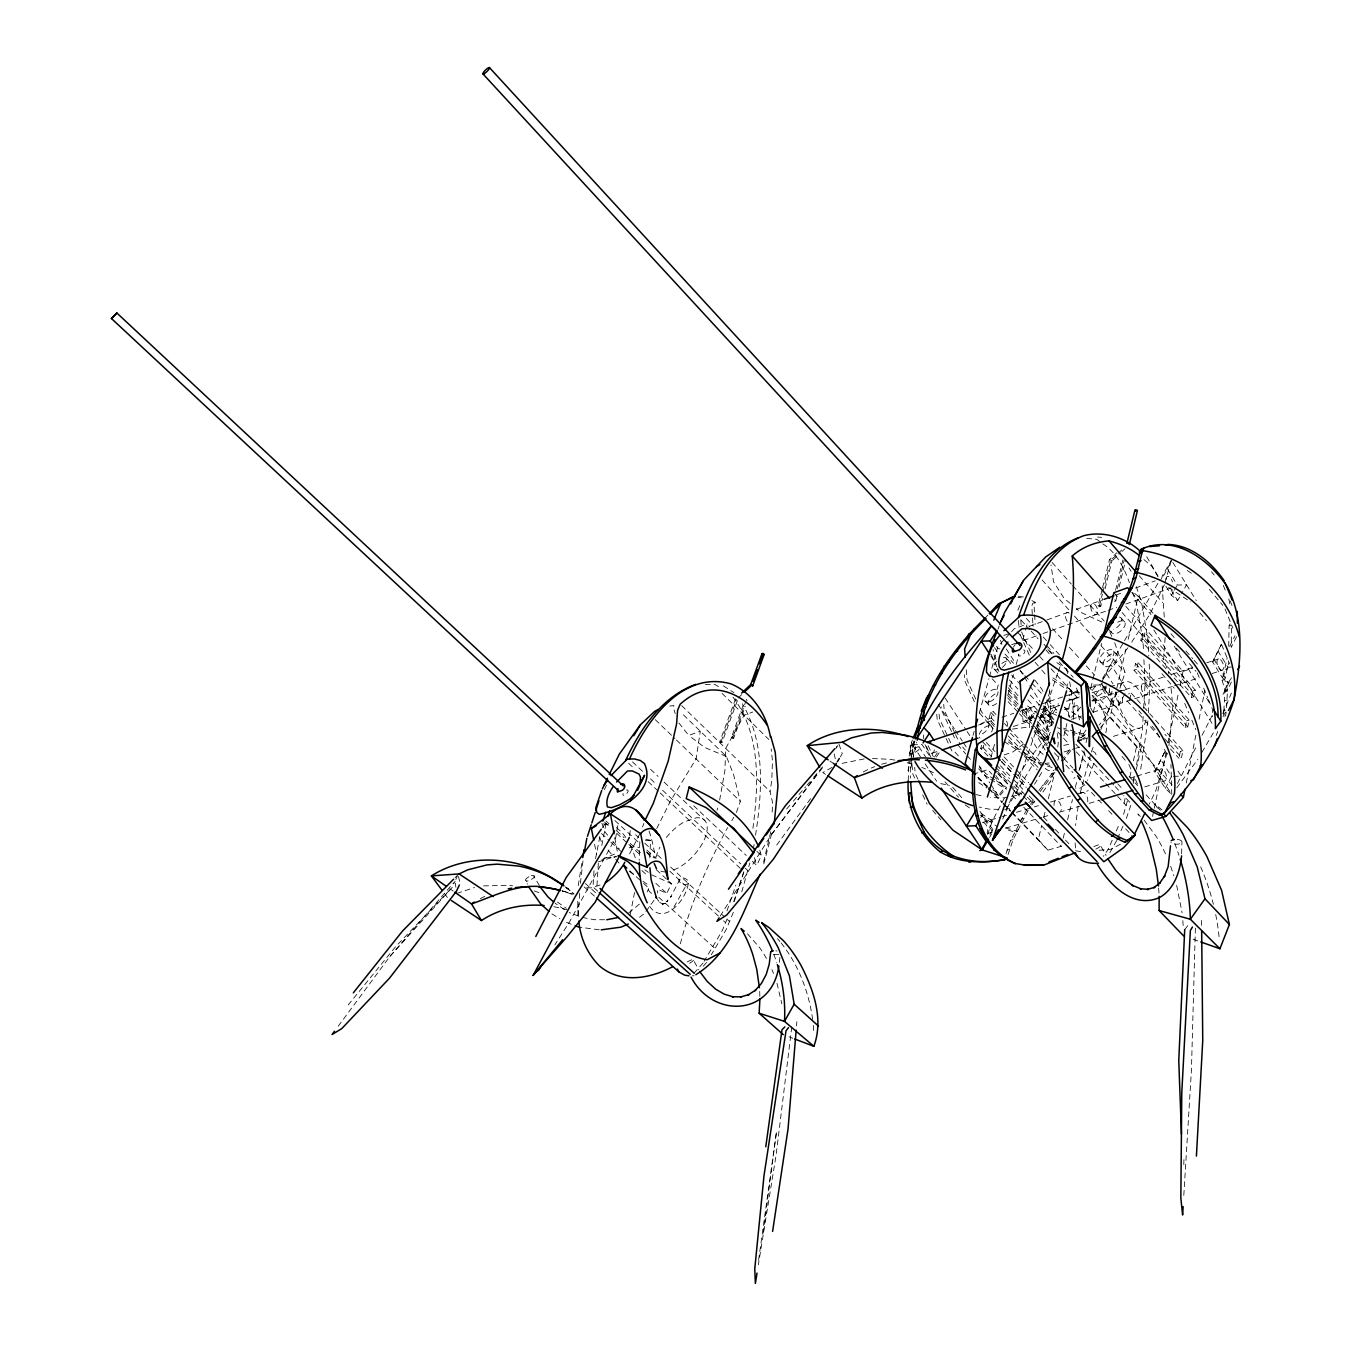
<?xml version="1.0" encoding="UTF-8"?>
<svg xmlns="http://www.w3.org/2000/svg" width="1351" height="1351" viewBox="0 0 1351 1351"><rect width="100%" height="100%" fill="white"/><g stroke="black" fill="none" stroke-linecap="round" stroke-linejoin="round"><path stroke-width="0.75" stroke-dasharray="5 3.75" d="M1165.119 637.503L1163.633 659.676L1168.26 671.278M1105.135 588.58L1111.924 560.901L1109.576 559.534L1111.839 561.037L1120.553 552.863M1228.735 646.217L1229.106 625.766L1230.541 622.895M1183.814 1164.596L1183.966 1158.297M1181.635 853.832L1181.956 841.707M1195.382 928.171L1191.43 1070.093L1183.763 1196.108M1226.134 712.028L1225.644 715.861L1223.077 716.655L1223.82 710.896L1226.387 710.102L1227.535 689.989L1224.665 679.469L1228.751 662.784M1223.82 710.896L1225.019 690.783L1222.165 680.279L1227.181 657.853M639.8 841.673L639.226 860.317M645.694 839.258L650.473 840.288L649.78 860.536M772.164 812.103L772.637 802.967L770.053 791.45L771.759 780.743L772.468 760.985L771.185 748.961M1143.182 716.418L1142.473 728.628L1136.495 765.223M1143.655 708.296L1145.074 683.876L1143.909 659.66M1147.894 720.91L1140.362 771.522M1148.35 712.771L1150.089 682.221L1149.194 664.05M596.956 885.682L598.324 863.34M979.965 811.309L992.917 829.598L992.765 832.013L981.637 815.16M594.001 870.72L593.005 886.948L597.716 891.187M1073.37 716.469L1074.433 699.734L1067.78 698.923M579.68 893.298L578.025 917.278L577.704 897.588M580.373 883.301L583.075 860.215M1102.078 589.712L1098.127 605.738L1098.87 606.835L1100.761 606.379L1102.703 598.476M1100.761 606.379L1099.68 605.164L1098.127 605.738M1114.558 601.617L1115.791 600.756L1114.71 599.776M796.516 1025.916L796.87 1021.694M770.779 831.743L762.707 865.738M913.732 741.024L910.321 769.867L910.523 778.125M909.071 758.131L908.21 780.962M909.24 756.053L912.009 739.892M1066.834 688.858L1067.695 680.769M779.324 962.334L780.202 955.005M791.77 1026.98L776.099 1155.105L758.367 1264.823M1078.149 806.26L1075.548 825.495M763.214 1233.075L776.521 1131.446L758.249 1262.628M629.583 835.712L630.275 830.46M630.275 914.526L634.801 891.103M1168.936 745.6L1172.82 706.691L1170.81 685.92M753.334 849.407L754.28 843.328M755.53 835.205C762.302 791.872 765.477 742.763 742.341 703.77M752.912 828.349C758.722 784.644 761.035 733.796 732.833 696.981M578.228 885.682L582.112 861.617M617.779 825.613L615.701 837.671L569.193 922.497L554.873 944.822M595.538 858.696L599.793 836.911M601.786 845.49L606.396 821.695M1186.279 782.955L1196.192 733.559M1199.097 719.154L1204.889 690.344M1143.773 707.097L1182.919 750.649L1181.517 757.539L1178.933 758.316L1180.335 751.443L1164.967 734.353M1185.232 727.598L1186.617 720.86L1135.549 663.51L1138.099 662.649L1189.184 720.049L1187.799 726.787L1185.232 727.598L1134.013 670.214L1135.549 663.51M1191.396 697.521L1192.764 690.935L1142.338 633.72L1144.871 632.842L1195.297 690.108L1193.946 696.711L1191.396 697.521L1140.835 640.273L1142.338 633.72M1152.555 816.409L1153.838 810.279M1154.278 808.236L1165.862 753.098M1168.007 742.881L1178.308 693.874M1180.031 685.7L1183.037 671.396L1124.927 605.299M1133.219 783.529L1134.553 777.467M1136.309 769.394L1141.629 745.178M1124.049 803.22L1125.383 797.174M1129.841 777.011L1131.631 768.939M1133.405 760.866L1136.529 746.748M680.397 943.825C690.614 903.076 707.62 864.488 727.581 827.606M759.769 850.218L761.373 855.622L756.763 865.417L752.254 861.144M1080.141 793.257L1090.73 753.959M1129.622 699.97L1131.192 693.114L1128.609 693.958M1187.799 726.787L1136.579 669.353L1138.099 662.649M1193.946 696.711L1143.385 639.411L1144.871 632.842M914.847 740.956L907.956 770.644L910.321 769.867L912.161 761.947M912.617 759.971L916.755 742.138M1008.032 854.558L1013.098 839.596L1028.601 809.536M1006.039 853.545L1010.734 840.288L1027.334 808.438M1100.508 727.429L1110.117 716.959L1126.312 647.416M1128.203 639.226L1138.201 596.264L1133.641 592.633M1011.831 812.762L1047.92 850.134L1061.278 846.317L1062.73 840.221M1063.22 838.194L1065.162 830.054M1067.594 819.888L1072.458 799.572M1075.362 787.363L1077.321 779.24M1079.736 769.074L1084.11 750.784M1086.069 742.645L1087.031 738.575M1093.347 712.163L1096.269 699.953L1092.03 695.309M1115.774 600.992L1117.226 594.98M1119.168 586.942L1125.552 560.412M1079.449 734.86L1080.935 728.763M1090.764 688.149L1101.572 643.481M1115.554 590.303L1122.934 559.77M1117.361 588.614L1124.235 560.091M1047.92 850.134L1038.26 839.444L1041.773 825.225M1043.783 817.085L1045.302 810.988M1048.308 798.796L1054.844 772.384M1057.867 760.191L1058.88 756.121M1063.896 735.805L1066.918 723.612M1102.568 587.702L1109.492 559.669L1116.838 552.728M1099.444 606.059L1102.382 594.119M1102.872 592.126L1110.708 560.293L1116.517 554.839M719.627 800.13L724.913 770.526L725.69 748.37L744.165 715.186L752.777 712.028M668.492 880.92L671.531 883.723L666.719 893.315L657.363 889.11M1029.141 795.874L1034.9 801.886L1032.536 802.612L1034.224 795.925M1048.241 740.416L1049.052 737.224L1037.551 724.896M763.822 863.914L772.603 830.038M1093.905 763.416L1087.521 780.388M990.942 757.539L994.775 743.371M1007.947 694.836L1013.436 674.622M1016.172 664.506L1018.907 654.391M1022.758 640.239L1024.953 632.15M1025.493 630.123L1027.132 624.061L1029.969 627.151M987.936 755.969L980.742 748.454L981.653 745.127M994.606 724.761L988.915 718.766L990.722 712.247L993.053 711.47L995.89 714.476M996.937 689.685L998.254 684.906M980.742 748.454L983.089 747.694L984.457 742.695M988.915 718.766L991.262 717.972L993.053 711.47M741.783 891.896L749.839 862.867M743.81 871.699L734.015 902.316M973.041 735.383L974.172 731.347M979.272 713.142L988.881 678.776M989.439 676.75L997.933 646.42L1004.756 639.04M1123.593 814.332L1127.815 799.353M1132.949 781.148L1134.08 777.112M1170.473 793.324L1165.305 788.427L1154.852 771.928L1165.271 750.835L1167.382 754.196M1167.061 753.115L1155.662 791.044L1149.329 804.031M1164.967 582.805L1171.418 560.141L1196.294 600.604M717.026 810.178L717.651 808.101M1213.637 658.933L1228.65 683.251L1222.402 677.78L1212.674 662.007L1221.22 644.511M1114.71 642.772L1125.062 672.578L1119.928 688.233M735.603 698.822L719.931 741.361L720.64 742.459L722.076 742.307L737.562 700.139M722.076 742.307L719.931 741.361M743.134 705.357L731.516 737.19L732.225 738.305L733.677 738.153L745.262 706.303M733.677 738.153L731.516 737.19M1100.812 729.675L1110.353 705.627L1116.703 693.789M733.644 901.809L743.861 872.104M726.973 910.895L735.856 885.175M1053.797 772.603L1050.571 781.402L1042.415 792.581M987.615 834.479L992.377 821.003L1005.076 796.752M1050.065 691.357L1017.523 783.377L1001.581 821.932M1041.689 772.569L1034.427 784.424M736.413 812.458L740.348 801.396L733.525 774.427L726.382 756.459L681.225 712.703M732.597 737.68L745.583 702.03M1079.01 770.762L1084.448 752.76A5.674 3.884 14.8 0 0 1085.343 755.901L1087.606 757.573A6.046 4.121 14.8 0 0 1090.561 758.367M1057.63 673.271L1049.896 696.289L1035.575 728.206L1046.214 745.718M1058.272 671.481L1060.231 666.127M720.995 741.834L736.582 699.48M997.984 629.178L999.216 625.885M1216.255 735.366L1217.724 731.482M642.536 826.88L643.887 823.435M1091.304 752.017L1094.226 744.485M911.553 759.971L910.169 745.634L912.432 740.01M656.046 897.25L659.795 902.688L658.933 901.793L663.155 904.478L660.825 903.515L665.317 903.447L662.868 903.836L667.546 901.049L666.567 901.708L671.244 896.27L670.569 897.098L680.583 878.082A5.184 3.209 22.4 0 1 685.362 878.606L687.423 880.025A4.88 3.023 22.4 0 1 688.301 883.402C686.528 899.648 663.324 927.158 649.324 905.829M910.169 745.634L912.516 744.857L914.036 741.091L912.516 744.857L913.681 757.151M733.357 912.246L726.163 929.606L711.301 954.735M727.108 918.95L722.211 930.755L704.124 961.237M1222.824 713.497L1231.386 693.131M1017.86 610.247L1020.056 605.045M1031.894 600.621L1035.221 602.31L1034.039 605.096L1034.494 612.814M995.873 775.491L1004.249 788.359L998.186 795.671L988.442 789.119M1116.652 840.592L1108.631 854.879M1117.463 838.751L1123.12 825.782M1126.362 818.368L1131.294 803.913L1123.61 795.638M1112.228 840.221L1108.158 849.475L1103.362 856.348M1116.281 830.983L1119.523 823.57M1101.791 681.934L1110.742 664.371L1127.038 690.209L1117.159 690.53M1167.45 569.024L1171.418 560.141L1162.333 575.762L1161.539 579.191L1167.45 569.024L1177.329 585.051L1186.583 584.814L1181.618 593.579M1154.852 771.928L1165.271 750.835M1212.674 662.007L1221.388 644.461M338.206 1026.22L389.915 956.424L452.146 887.489L455.067 881.122M455.811 879.518L457.28 876.309M654.036 900.306L644.359 913.563L637.993 918.444M647.129 891.93L648.733 888.586M604.319 789.626L606.785 784.492M656.755 828.518L670.738 800.569L696.103 758.907L700.308 731.195L688.723 735.434L677.729 721.468M639.85 833.77L628.012 856.821M1164.258 617.052L1161.995 583.345M1164.444 584.696L1149.735 614.536L1130.263 644.275M1229.596 646.487L1234.983 635.831M1236.587 636.777L1231.183 647.433L1231.588 624.922L1229.106 625.766M1177.43 783.479L1197.341 744.536M1202.069 735.248L1212.523 714.831M1222.959 694.397L1231.437 677.797M1230.643 679.283C1221.338 691.628 1226.252 694.549 1231.352 682.019M1165.305 788.427L1171.469 776.47L1161.1 760.039M1222.402 677.78L1227.89 667.158L1218.214 651.452M1223.077 716.655L1225.881 711.268M685.025 887.337L672.443 909.73M1086.069 730.013L1080.631 737.916L1085.427 734.606L1063.541 728.172M1125.011 693.772L1116.956 708.025L1110.573 702.081L1099.883 685.21M1165.964 586.351L1171.486 595.284L1177.65 600.604L1180.639 595.335M1110.573 702.081L1116.23 692.168M1171.486 595.284L1173.428 591.873M1174.407 590.167L1177.329 585.051M1102.517 678.472L1160.222 579.376M1201.934 752.321L1214.11 731.533M989.962 834.563L992.917 829.598M989.591 837.384L991.702 833.803M1006.664 808.557L1048.342 738.237M980.758 817.507L982.751 814.197M1043.867 705.779L1046.586 708.397L1040.354 718.715L1049.913 733.525L1046.231 741.8L1037.18 727.767M731.752 820.732L733.829 817.287M1031.522 719.002L1033.667 715.49M840.305 756.881L842.264 753.655L838.887 743.928L836.151 747.086M1013.47 647.146L1014.263 645.829A6.164 2.584 -55.9 0 1 1015.209 644.596M720.218 916.062L771.404 834.648L818.74 771.809M1038.902 790.571L1055.958 768.668M1040.152 791.568L1057.006 769.293M934.554 757.1L937.678 752.271M936.446 756.999L939.806 751.815M835.762 748.741L837.856 745.532M920.571 756.999L912.516 744.857L914.796 741.429M1018.08 775.66L1030.593 756.915L1050.419 732.36M602.445 827.606L604.86 824.279M776.707 845.118L812.745 795.722M1176.738 787.836L1197.881 759.262M1031.759 804.976L1034.9 800.822L1032.569 801.531L1030.475 804.301M771.404 834.648L823.451 766.541M1061.362 760.562L1069.806 749.653L1072.103 748.927M1062.46 761.39L1070.904 750.481M1184.709 929.572L1189.589 923.392M1103.091 678.742L1127.967 647.771M348.153 1005.026L395.623 946.663L452.146 887.489M639.344 904.157L628.603 913.006M786.62 809.046L792.041 802.714M793.392 801.126L805.551 786.856M806.902 785.269L812.306 778.936M813.657 777.349L823.131 766.253M389.915 956.424L453.716 882.693M703.297 966.168L707.046 961.912M703.06 963.043L691.813 975.794L694.11 975.777M1074.433 699.734L1067.054 699.666M1071.427 717.229L1082.1 705.627M1006.123 637.554L1010.21 633.129M1011.578 631.643L1014.314 628.688L1027.132 624.061M688.301 883.402L686.882 884.449A5.184 3.209 22.4 0 1 682.12 883.926L680.06 882.507A4.88 3.023 22.4 0 1 679.165 879.129M985.132 617.998L987.919 615.06M455.084 877.677L458.006 874.705M738.102 698.045L742.645 693.739M1117.969 553.471L1122.326 549.384M1122.022 551.495L1124.927 548.759M1023.534 743.962L1013.199 751.815L1002.628 755.445L1028.668 782.786M1083.772 785.471L1080.276 788.19L1075.751 788.359M1022.183 709.579L1023.112 721.721L1032.89 716.317M1073.758 778.345L1075.041 777.534M528.933 876.731L526.873 878.15A5.218 1.858 -27.6 0 0 525.623 880.649L527.397 884.111M687.186 961.946L689.534 960.696A4.982 1.115 -27.8 0 1 693.147 959.666L698.839 969.9M689.517 963.263L690.682 962.587A5.303 1.182 -27.8 0 0 693.451 960.173L693.451 959.835M832.013 767.402L822.793 772.569L826.187 774.782M747.019 700.865L746.36 699.396M1120.418 844.223L1111.214 849.188L1098.059 850.421M650.473 840.288L644.68 840.609M1093.871 846.722L1095.239 846.047A5.759 1.469 -25.3 0 1 1100.018 844.696L1106.114 855.419M1095.813 849.137L1098.447 847.702A6.13 1.571 -25.3 0 0 1100.879 845.135M1028.685 802.477L1032.265 800.856M601.921 859.54L616.546 853.241M1022.741 792.547L1015.496 795.773L1016.34 795.519L1003.776 797.884L990.165 797.58M673.71 869.926L678.219 867.95A33.724 16.229 -47.3 0 0 705.408 836.945A33.724 16.229 -47.3 0 0 696.643 817.727L684.298 821.847A33.724 16.229 -47.3 0 0 665.519 838.515M1042.55 712.264L1058.019 705.779M456.807 893.45L474.488 887.506M1035.221 602.31L1032.975 603.137L1031.792 605.907L1032.975 625.192M1003.877 635.443L1009.754 633.332M1029.293 626.29L1044.948 620.649M1046.907 619.94L1068.405 612.189M1076.223 609.369L1102.061 600.064M1115.842 595.099L1121.752 592.971M1135.532 588.006L1155.223 580.896M1011.679 644.714L1015.597 643.312M1023.433 640.526L1041.064 634.244M1043.023 633.551L1106.841 610.787M1108.073 610.365L1116.703 607.274M1125.822 604.032L1171.165 587.871M1140.835 640.273L1143.385 639.411M1134.013 670.214L1136.579 669.353M978.58 725.031L994.471 719.728M1002.037 717.212L1013.858 713.26M1021.728 710.626L1039.459 704.715M1041.418 704.057L1063.085 696.829M1065.061 696.17L1078.841 691.577M1090.662 687.625L1102.467 683.69M1041.334 709.596L1058.66 703.854M1066.378 701.287L1079.854 696.812M1092.115 692.742L1107.921 687.49M1109.897 686.848L1125.704 681.596M932.139 753.233L938.118 751.257M1013.301 726.5L1031.657 720.455A6.265 3.411 70.9 0 1 1026.54 714.983A6.265 3.411 70.9 0 1 1028.229 708.464A6.265 3.411 70.9 0 1 1033.346 713.953M1038.953 718.056L1056.702 712.197M1064.385 709.68L1078.402 705.053M1091.929 700.612L1163.194 677.138M1171.114 674.537L1192.882 667.36M1206.73 662.801L1218.602 658.883M1092.604 701.169L1096.269 699.953M1183.037 671.396L1192.798 668.188M1071.461 719.306L1081.324 716.114M1093.145 712.264L1172.448 686.443M1174.424 685.801L1198.219 678.05M1212.1 673.524L1222.013 670.299A5.978 2.888 70.7 0 0 1221.963 661.399A5.978 2.888 70.7 0 0 1216.93 662.091A5.978 2.888 70.7 0 0 1222.013 670.299M1225.357 669.353L1227.839 668.542M1222.165 680.279L1224.665 679.469M1192.764 690.935L1195.297 690.108M1023.112 721.721L1031.033 719.188M1040.912 716.013L1050.808 712.838A137.684 26.412 -85 0 1 1060.282 705.391M598.155 861.921L616.056 856.213M1085.427 734.606L1082.759 735.383L1057.343 727.733M1082.404 736.278L1084.718 735.535M1225.019 690.783L1227.535 689.989M1225.053 691.898L1227.569 691.104M1083.333 739.25L1090.477 736.987M1028.314 757.641L1030.593 756.915M1224.732 700.696L1227.282 699.902M1064.031 751.967L1073.724 748.91M1075.666 748.285L1079.55 747.069M1113.427 736.363L1139.298 728.189M1186.617 720.86L1189.184 720.049M1050.926 774.055L1053.24 773.346M1042.128 785.421L1044.441 784.711M1180.335 751.443L1182.919 750.649M982.38 822.539L1000.382 817.119M1002.391 816.511L1006.394 815.312M1016.391 812.306L1032.4 807.493M1034.393 806.885L1038.395 805.686M1050.402 802.072L1070.397 796.043M1078.25 793.696L1088.349 790.656M1130.77 777.889L1134.806 776.673M1136.833 776.065L1161.066 768.77M990.063 821.695L992.377 821.003M1020.9 819.246L1023.247 818.554M987.632 833.499L993.644 831.726M1005.668 828.146L1041.739 817.439M1043.749 816.848L1047.751 815.666M1059.404 812.204L1079.821 806.142M1089.193 803.355L1099.106 800.417M1144.787 786.856L1164.646 780.962A6.367 3.242 71.9 0 0 1164.714 771.252A6.367 3.242 71.9 0 0 1159.192 772.384A6.367 3.242 71.9 0 0 1164.646 780.962M1015.834 830.595L1018.181 829.902M1010.734 840.288L1013.098 839.596M1006.85 850.117L1009.214 849.441M605.721 857.834L617.052 856.72M842.146 763.349L864.522 758.84M1029.023 717.938L1031.978 717.212M600.013 885.057L591.113 887.911L585.051 887.539M1063.777 745.364L1069.215 744.266L1063.507 738.136M1004.62 809.469L1010.734 808.303M483.557 885.884L508.939 885.378A101.241 89.335 17.8 0 1 512.603 885.817M1012.49 729.067L1029.04 727.024M669.708 706.049L673.879 705.577L673.338 707.62L675.213 713.564M1173.428 776.386L1181.196 776.099L1176.957 769.361M912.516 744.857L922.024 744.519L930.163 756.796M872.459 758.553L888.637 759.228A117.571 95.094 30.2 0 1 894.784 760.089M603.221 823.958L609.909 824.65M1227.89 667.158L1231.538 667.039M599.219 929.826L578.684 927.056M604.623 919.744L594.17 919.71L581.47 917.261L569.21 912.533M705.306 684.433L714.949 684.501L719.61 687.321M998.828 809.35L989.152 809.148L979.154 807.037M1049.288 763.011L1046.603 763.18A5.944 3.8 19.5 0 0 1045.522 763.653M1086.66 538.374L1096.725 539.269L1101.335 542.747M1097.62 537.023L1101.639 537.394M1017.81 597.362L1021.255 597.851M1018.35 596.264L1023.518 597.024M526.755 881.055L525.623 880.649M726.382 756.459L704.648 747.475L688.723 735.434M1075.649 850.725L1081.915 851.924M976.097 794.591L984.136 796.296M565.985 891.998L562.252 890.985A104.618 86.126 38.8 0 1 573.246 894.818M1079.652 692.776L1071.816 690.462L1052.936 677.915M1069.553 691.222L1079.331 694.11M1043.242 763.332L1037.619 761.609L1022.065 751.207M1045.117 763.906L1050.757 765.645M1052.209 767.52L1035.322 762.319L1021.525 753.081M1005.634 827.791L1017.658 831.608L1015.293 832.3L1005.296 829.126M919.001 746.9L925.655 757.033M1193.136 939.232L1198.877 941.275M789.035 1036.842L792.851 1038.294M566.491 922.345L571.709 924.371M1056.6 715.287L1050.808 712.838L1049.389 689.685M651.672 874.823L671.531 883.723M1101.774 622.017L1080.969 612.425L1076.359 608.575M933.457 772.654L925.182 768.787A117.571 95.094 30.2 0 0 921.787 767.436M557.406 902.08L566.305 908.294M723.41 685.886L733.914 692.607M564.38 909.595L555.126 903.245M551.917 913.918L559.939 918.764M1064.2 707.097L1081.611 718.192M1187.208 570.494L1194.216 575.087M1168.666 587.465L1190.67 601.938M1056.837 662.649L1067.256 669.572M1052.395 679.823L1066.125 688.942M1038.497 714.324L1025.426 704.276M1040.202 715.473L1053.983 724.66M1025.916 708.177L1034.511 713.919M1036.234 715.067L1051.72 725.403M1008.251 741.952L1020.343 750.041M1004.266 741.53L1019.785 751.933M994.64 779.595L985.892 773.718L979.036 765.848M996.379 780.76L1006.563 787.599L1000.483 794.962L989.067 787.295M988.78 777.906L983.612 774.444L978.141 768.162M990.503 779.071L1004.266 788.308M987.463 786.198L978.259 778.733M978.715 782.584L986.821 788.038M981.046 813.37L994.556 822.455M965.222 804.976L971.977 809.519M980.421 815.21L997.291 826.576M829.936 761.052L833.415 763.416M565.242 886.83L574.057 893.923M449.782 888.738L453.142 891.069M539.404 885.462L533.273 875.347A5.218 1.858 -27.6 0 0 528.629 876.816M566.018 887.337L568.501 889.093L565.478 886.932M629.33 871.395L636.135 876.309M642.924 881.24L648.007 884.922M644.849 869.858L648.26 872.341M1102.872 543.913C1116.5 552.542 1124.201 568.011 1129.402 582.669M646.217 851.856L654.34 858.088M1070.212 603.441L1064.048 598.307L1053.51 581.673L1051.01 564.971M616.326 827.572L620.852 831.389A106.678 45.866 -84.5 0 1 627.979 840.913M1143.909 559.567L1151.744 566.255L1157.891 576.522M1040.54 719.678L1045.809 725.031A124.089 38.233 -85.9 0 1 1050.588 733.12M585.355 883.52L596.298 893.366M584.139 886.881L595.031 896.642M629.819 870.838L641.995 881.95M643.532 883.351L649.611 888.907M658.748 897.233L716.841 950.243M601.431 833.533L609.2 840.643M610.753 842.061L623.199 853.46M641.843 870.534L648.075 876.225M655.843 883.351L666.719 893.315M605.94 821.02L608.98 823.806M616.58 830.797L624.179 837.789M630.241 843.379L642.4 854.558M604.505 822.1L609.065 826.305M616.681 833.314L627.354 843.108M628.874 844.51L641.066 855.723M656.299 869.723L666.955 879.518M614.925 820.581L639.31 843.075M646.926 850.1L656.062 858.527M669.792 871.175L718.952 916.535M723.562 920.791L725.588 922.649M635.612 834.732L638.651 837.552M644.748 843.176L663.054 860.08M670.67 867.122L724.44 916.789M727.514 919.626L729.54 921.483M628.637 763.281L634.649 768.939M648.176 781.672L658.68 791.568M660.183 792.986L741.327 869.352M632.504 761.88L644.528 773.211M650.54 778.885L656.552 784.543M662.564 790.217L740.72 863.88M745.228 868.136L747.728 870.483M693.705 805.736L746.242 855.47M650.523 769.276L658.089 776.437M664.135 782.145L705.002 820.766M756.864 851.333L761.373 855.622M655.269 719.695L674.926 738.575M676.446 740.027L740.348 801.396M681.664 705.627L770.053 791.45M722.042 693.384L768.871 739.521M1140.379 816.426L1137.88 813.91A115.257 61.234 80.9 0 1 1139.653 817.423M747.458 933.794L759.33 947.254A98.319 62.771 81.5 0 1 766.574 958.703M978.293 777.332L987.057 786.417M988.527 787.937L1001.699 801.565M1003.151 803.085L1010.464 810.651M1011.933 812.171L1038.26 839.444M987.311 787.363L974.307 773.903L987.649 769.665L991.989 774.174M988.746 788.849L1001.733 802.308M1003.185 803.794L1010.396 811.275M993.424 775.677L1006.411 789.204M1012.186 795.215L1016.526 799.724M1023.737 807.239L1061.278 846.317M995.636 767.165L1021.829 794.506M1023.281 796.026L1027.638 800.586M1043.648 817.304L1048.004 821.864M1055.283 829.446L1059.64 834.006M1065.466 840.086L1069.823 844.645M997.443 771.32L1008.994 783.377M1010.447 784.88L1020.545 795.435M998.372 774.072L1008.471 784.61M1009.906 786.113L1020.005 796.651M997.68 773.447L1007.829 784.053M1013.638 790.099L1019.448 796.161M1001.699 761.694L1026.27 787.447M982.565 741.8L994.049 753.841M1001.226 761.356L1012.693 773.38M1014.128 774.883L1025.612 786.907M983.089 747.694L991.718 756.729M1000.365 765.764L1011.865 777.804M1013.318 779.307L1023.382 789.845M996.565 765.004L1009.518 778.531M1015.277 784.559L1032.536 802.612M986.348 742.543L994.961 751.578M1002.138 759.093L1013.622 771.134M1015.057 772.637L1026.54 784.678M1034.934 680.178L1041.655 688.909A123.228 34.214 -86.9 0 1 1043.935 693.62M991.262 717.972L994.1 720.978M1008.302 736.008L1021.086 749.535M1022.521 751.038L1038.142 767.571M1008.809 739.774L1023.011 754.787M1024.43 756.29L1037.23 769.8M988.121 722.582L991.651 726.298M985.571 701.524L989.067 705.239M1004.384 723.477L1007.221 726.483M1008.64 727.986L1022.808 743.016M1024.21 744.519L1039.797 761.035M990.722 712.247L996.379 718.259M1010.548 733.255L1024.717 748.268M1026.135 749.771L1041.722 766.27M1007.677 697.893L1016.087 706.877M1017.489 708.38L1031.522 723.376M1032.924 724.879L1046.957 739.875M1035.575 728.206L1047.059 740.5M1064.149 758.772L1072.897 768.094M1008.167 701.676L1017.978 712.163M1019.38 713.649L1033.414 728.645M1034.815 730.131L1047.43 743.624M1047.346 745.279L1034.528 731.583L1045.64 750.97M1054.456 752.879L1058.728 757.438M1065.855 765.038L1072.964 772.637M1081.509 781.756L1085.782 786.316M1091.49 792.412L1097.181 798.492M1098.599 800.012L1101.453 803.051M1108.58 810.651L1112.852 815.21M1125.67 828.889L1132.78 836.489M1008.201 690.209L1018.282 701.017M1025.477 708.718L1049.93 734.927M1008.775 694.093L1021.711 707.958M1023.163 709.495L1031.792 718.732M992.107 678.776L997.764 684.839M1007.677 695.444L1020.427 709.072M1021.846 710.592L1031.742 721.181M1037.416 727.243L1048.731 739.369M1009.349 679.908L1017.911 689.094M1027.875 699.835L1039.291 712.095M1040.709 713.615L1052.108 725.875M1057.816 732.006L1062.089 736.599M1076.24 751.832L1104.358 782.06M1105.777 783.563L1126.109 805.432M994.505 669.454L997.95 673.153A8.14 4.205 -42.2 0 1 997.849 668.053M1117.682 783.783L1123.34 789.896M1011.679 675.044L1021.66 685.801M1030.205 695.005L1041.621 707.299M1043.04 708.836L1054.439 721.113M1064.419 731.87L1070.127 738.018M1075.801 744.131L1113.764 785.032M1115.166 786.552L1122.208 794.118M1005.009 654.087L1013.52 663.29M1020.613 670.957L1023.45 674.031M1024.869 675.568L1030.543 681.698M1031.961 683.234L1041.891 693.975M1047.565 700.105L1057.495 710.846M1005.938 657.937L1009.366 661.652M1129.115 776.42L1137.626 785.64M1146.121 794.878L1160.306 810.262M1017.134 631.778L1034.055 650.27M1039.696 656.417L1043.935 661.044M1050.994 668.745L1079.196 699.565M1046.89 645.744L1053.949 653.496M1110.117 716.959L1172.111 784.999M1021.255 620.295L1029.682 629.532M1031.083 631.069L1038.092 638.77M1047.92 649.544L1052.125 654.154M1059.133 661.855L1073.167 677.239M1092.858 698.839L1139.062 749.535M1026.355 618.437L1033.38 626.155M1043.192 636.946L1048.798 643.127M1050.217 644.663L1060.028 655.455M1088.095 686.308L1144.162 747.947M1052.513 628.637L1063.761 641.066M1069.367 647.281L1080.614 659.693M1086.238 665.908L1094.665 675.23M1164.697 738.862L1181.517 757.539M1127.038 700.814L1160.695 738.119M1170.506 748.994L1178.933 758.316M1131.192 693.114L1142.372 705.543M1100.086 661.348L1104.375 666.127M1042.128 579.984L1068.844 609.808M1074.467 616.09L1095.543 639.631M1101.166 645.896L1125.062 672.578M1113.697 651.03A8.579 4.61 -40.7 0 1 1105.456 662.345A8.579 4.61 -40.7 0 1 1101.538 655.218A8.579 4.61 -40.7 0 1 1113.697 651.03L1117.193 654.948A8.579 4.627 -40.7 0 1 1108.951 666.246A8.579 4.627 -40.7 0 1 1105.034 659.102A8.579 4.627 -40.7 0 1 1117.193 654.948M1107.989 628.57L1111.434 632.437M1052.091 562.455L1071.292 584.071M1072.66 585.625L1104.223 621.122M1122.09 612.543L1163.633 659.676M1121.448 618.319L1124.893 622.22M1113.866 592.717L1119.405 599.017M932.629 810.414L936.767 815.126M938.151 816.696L940.904 819.837M952.691 787.295L962.132 798.086M945.008 781.857L958.484 797.259M1138.201 596.264L1153.214 613.455M1170.945 633.754L1176.4 640.002M1185.958 650.946L1192.764 658.748M1194.132 660.318L1198.236 664.996M1131.699 592.515L1151.069 614.671M955.073 752.135L959.159 756.83M962.604 746.985L965.34 750.126M957.606 744.587L965.813 754.01M967.181 755.581L972.652 761.863M1139.231 575.695L1162.569 602.58M994.167 726.551L981.822 712.315L979.222 706.641M979.576 713.075L993.289 728.881M1009.062 685.329L1018.62 696.373M1008.201 687.659L1017.742 698.72M1044.002 644.292L1052.226 653.884M1045.877 649.882L1049.997 654.661M1122.005 756.459L1126.109 761.238M1035.069 662.226L1040.49 668.525M1041.841 670.096L1047.261 676.395M1138.859 710.778L1141.477 713.835M1151.93 726.078L1157.148 732.191L1160.408 739.757M1161.944 673.744L1174.188 688.149M1176.299 648.108L1180.234 652.753M1189.404 663.594L1195.973 671.329M608.068 850.151L614.452 857.699M615.735 859.202L620.852 865.248M1199.84 612.797L1206.375 620.565M607.68 835.188L605.113 832.148L601.87 823.249M612.83 841.285L619.248 848.901M1209.348 589.34L1222.875 605.434M1211.526 571.828L1214.161 574.969M1144.145 820.192L1155.949 836.066A112.505 57.451 79 0 1 1166.251 855.555M444.395 893.45L447.958 898.229M919.001 746.9A5.624 1.841 -31 0 0 914.441 748.353L911.993 750.008A5.978 1.959 -31 0 0 909.831 753.115L910.709 753.723A5.624 1.841 -31 0 0 915.252 752.287L917.701 750.632A5.978 1.959 -31 0 0 919.862 747.525M925.165 763.923L936.631 781.216M938.219 704.31L954.262 728.763M955.41 730.503L962.284 740.99M963.432 742.729L966.877 747.964M979.492 767.182L989.81 782.904M990.942 784.644L998.186 795.671M945.193 698.095L965.914 729.76M967.08 731.516L970.525 736.802M994.556 647.619L997.798 652.651M990.925 656.096L996.278 664.405M1046.586 708.397L1053.966 719.88M1006.275 648.936L1015.277 662.936M1019.785 669.927L1023.163 675.179M1024.278 676.935L1028.787 683.927M1029.901 685.683L1040.034 701.422M1043.394 706.657L1053.476 722.329M1106.553 673.744L1112.92 683.809M1101.572 683.724L1171.773 794.557L1170.979 764.379M1174.255 646.268L1209.314 702.723M1153.822 629.887L1212.624 724.372M1129.064 568.011L1131.057 571.237M1171.081 589.965L1177.65 600.604M909.831 753.115L911.891 756.509M1146.695 556.73L1158.043 576.151M917.92 779.155L915.252 773.566L914.661 767.402M914.695 778.041L912.921 774.309L911.739 762.015M922.682 794.81L927.124 804.132M924.996 744.671L931.008 757.438M928.154 745.735L933.305 756.695M951.931 751.021L937.206 719.492L936.699 713.7M954.65 732.63L944.231 710.221L943.724 704.361M955.512 734.505L959.869 743.844M951.526 731.533L941.968 710.998L941.613 706.894M952.387 733.39L955.866 740.855M950.732 742.847L939.485 718.715L938.945 712.534M974.375 701.743L964.834 680.955L964.327 674.723M975.743 699.075L967.08 680.178L966.252 669.775M657.194 890.697L657.599 891.559A5.117 2.888 25.7 0 1 657.464 893.095M1109.745 631.812L1113.055 639.124M996.008 659.305L993.424 653.597L993.154 649.628M991.195 654.391L998.946 671.515M1021.559 631.947L1031.894 655.134M1020.123 634.531L1029.665 655.927M1128.845 764.43L1131.327 770.087M1135.448 779.544L1137.93 785.201M1076.392 688.047L1078.807 693.637M1164.478 749.231L1166.909 754.922M1184.726 703.381L1188.694 712.737M1191.852 720.235L1195.804 729.591M1197.273 672.882L1200.465 680.499M1203.64 688.115L1207.625 697.64M1208.419 699.548L1212.404 709.072L1212.523 716.722M1221.608 644.545L1229.545 663.831M1225.019 608.963L1232.855 628.147M1230.136 600.84L1232.45 606.548M1223.314 585.422L1225.661 591.198M1228.785 598.881L1230.389 606.751M635.308 857.801L632.336 849.711A106.678 45.866 -84.5 0 0 628.907 842.551M599.557 836.894L601.668 842.602M1170.675 866.329L1173.867 875.718M1136.292 586.672L1141.511 602.107L1147.995 639.8L1148.789 655.961M1132.662 592.312L1136.579 603.863L1143.03 641.489L1143.52 651.587M754.432 857.699L756.763 865.417M1176.653 885.344L1182.108 912.803M776.977 983.241L781.824 1003.793M458.445 876.444L460.151 883.402M834.141 753.858L835.914 761.44M1168.547 672.173L1168.885 673.794M594.558 844.223L596.568 854.052M614.789 837.688L617.694 853.596M1052.361 725.217L1049.761 711.859A123.228 34.214 -86.9 0 0 1047.38 703.044M455.338 883.166L455.878 887.252M1182.834 920.571L1183.324 928.255M923.408 734.927L923.763 738.879M1158.651 888.046L1159.09 894.311M1075.143 843.007L1075.514 848.8M1020.765 619.653L1021.17 625.8M1018.536 620.481L1018.924 626.611M1034.613 614.739L1035.204 624.398M759.718 991.431L759.87 996.97M1201.563 920.403L1201.613 926.735M1023.568 649.949A3.918 2.026 -41.9 0 1 1024.497 652.634A3.918 2.026 -41.9 0 1 1020.512 655.91A3.918 2.026 -41.9 0 1 1018.553 654.07M1043.175 754.314A23.659 12.834 71.2 0 1 1031.691 737.595M1029.631 727.682A23.659 12.834 71.2 0 1 1037.484 710.879M1044.728 712.956A23.659 12.834 71.2 0 1 1053.679 723.9M1057.158 733.441A23.659 12.834 71.2 0 1 1057.529 748.049M1001.834 663.442A8.14 4.205 -42.2 0 1 1010.312 663.679M996.666 703.516A8.224 4.323 -42.6 0 1 988.172 702.402A8.224 4.323 -42.6 0 1 998.119 693.046M979.255 734.353A8.309 4.425 -43 0 1 989.152 725.69A8.309 4.425 -43 0 1 990.655 733.39M979.965 738.068A8.309 4.425 -43 0 1 979.272 737.139M1003.455 657.447A8.14 4.205 -42.2 0 1 1006.833 660.69A8.14 4.205 -42.2 0 1 1002.037 667.664M998.592 669.572A8.14 4.205 -42.2 0 1 993.644 668.036A8.14 4.205 -42.2 0 1 996.818 661.146M980.471 724.237A8.309 4.408 -43 0 1 989.016 725.521A8.309 4.408 -43 0 1 978.918 734.978M1079.55 719.88A24.031 12.649 71.1 0 1 1078.588 702.942M1092.824 697.065A24.031 12.649 71.1 0 1 1105.861 732.698M1146.07 719.914A24.352 12.48 71 0 1 1130.821 725.099A24.352 12.48 71 0 1 1118.206 696.694M1120.334 685.599A24.352 12.48 71 0 1 1134.637 685.295A24.352 12.48 71 0 1 1146.222 709.022M1117.733 622.169A8.478 4.509 -40.4 0 1 1125.248 623.436A8.478 4.509 -40.4 0 1 1118.577 632.521A8.478 4.509 -40.4 0 1 1111.079 631.221M1109.289 688.47A8.663 4.745 -41.1 0 1 1102.838 699.126A8.663 4.745 -41.1 0 1 1095.34 696.018A8.663 4.745 -41.1 0 1 1105.675 686.967M1119.422 617.035A8.494 4.509 -40.4 0 1 1121.06 622.642A8.494 4.509 -40.4 0 1 1113.275 629.465M1106.114 685.835A8.68 4.745 -41.1 0 1 1101.116 694.026A8.68 4.745 -41.1 0 1 1092.79 695.866M1092.435 690.378A8.68 4.745 -41.1 0 1 1098.481 684.281M1068.894 716.874A23.963 12.683 71.1 0 1 1079.821 698.298M1090.527 707.789A23.963 12.683 71.1 0 1 1093.364 713.092M999.926 648.902A5.708 3.124 69.8 0 1 996.396 646.47M1000.348 640.425A5.708 3.124 69.8 0 1 1001.834 644.528M983.308 822.556A6.012 3.411 72.5 0 1 987.108 826.863A6.012 3.411 72.5 0 1 987.074 832.976M934.352 749.839A6.046 3.496 71.1 0 1 930.18 752.727A6.046 3.496 71.1 0 1 926.702 744.992M1081.003 793.561A6.215 3.327 72.2 0 1 1085.664 794.236A6.215 3.327 72.2 0 1 1087.639 802.139M1165.981 579.461A6.029 2.955 69.6 0 1 1168.598 576.522A6.029 2.955 69.6 0 1 1172.482 581.893M1111.974 691.172A6.417 3.327 70.7 0 1 1108.056 694.059A6.417 3.327 70.7 0 1 1104.409 685.852M1122.276 697.234A5.792 2.989 70.9 0 1 1121.398 703.06A5.792 2.989 70.9 0 1 1117.024 699.987A5.792 2.989 70.9 0 1 1116.399 693.097M1067.104 621.19A5.843 3.057 69.7 0 1 1065.652 614.418A5.843 3.057 69.7 0 1 1069.165 613.168M1054.084 805.399A6.164 3.344 72.2 0 1 1058.373 801.194A6.164 3.344 72.2 0 1 1060.822 811.073M1006.596 721.113A6.198 3.428 71 0 1 1007.525 725.673M1162.012 810.026A125.271 65.473 73.7 0 0 1154.987 804.233A128.446 68.141 73.3 0 1 1159.04 810.786M1200.651 866.852A125.271 65.473 73.7 0 1 1213.384 904.326M1215.697 914.509A125.271 65.473 73.7 0 1 1219.261 938.844M1174.762 843.48A128.446 68.141 73.3 0 1 1178.933 855.217M1177.312 839.427A5.708 2.415 1 0 1 1181.973 841.893A5.708 2.415 1 0 1 1177.211 844.206A5.708 2.415 1 0 1 1170.895 842.517M907.078 762.707A117.571 95.094 30.2 0 1 913.175 764.446M863.306 771.945A133.901 103.993 37.9 0 1 874.705 766.642M881.629 764.261A133.901 103.993 37.9 0 1 886.982 762.791M940.735 783.631A120.205 99.349 30.9 0 1 949.483 785.505M1045.184 768.263A5.59 3.58 19.5 0 0 1050.183 770.83L1052.885 770.678A5.944 3.8 19.5 0 0 1053.949 770.205M1064.537 707.519A137.684 26.412 -85 0 1 1069.958 717.634M1066.277 668.745A137.143 26.75 -85.2 0 1 1067.949 674.301M1069.62 681.715A137.143 26.75 -85.2 0 1 1073.606 719.289M1095.965 754.804A5.674 3.884 14.8 0 0 1095.002 752.693L1092.723 751.021A6.046 4.121 14.8 0 0 1091.287 750.497M1093.483 685.109A38.757 21.278 -41.6 0 1 1099.123 725.082M1085.292 737.122A38.757 21.278 -41.6 0 1 1081.898 739.217M1048.123 738.051A38.757 21.278 -41.6 0 1 1058.931 705.239M1069.148 695.782A38.757 21.278 -41.6 0 1 1077.321 690.513M626.526 790.065A3.394 1.537 -47.1 0 1 627.894 791.804A3.394 1.537 -47.1 0 1 624.5 795.215A3.394 1.537 -47.1 0 1 623.149 793.476M777.399 938.607A109.144 71.181 75.9 0 1 779.882 941.495M781.098 942.998A109.144 71.181 75.9 0 1 812.61 1019.448M813.285 1025.46A109.144 71.181 75.9 0 1 813.859 1033.87M771.911 969.596A98.319 62.771 81.5 0 1 773.498 973.412M773.785 954.296A111.778 73.866 75.3 0 1 776.791 962.858M778.835 954.363A4.897 1.891 5.2 0 1 772.941 954.093M775.761 950.817A4.897 1.891 5.2 0 1 777.011 951.003M480.331 898.618A114.767 99.636 29.7 0 1 486.546 895.612M562.404 890.968A114.767 99.636 29.7 0 1 573.077 894.345M534.219 890.934A101.241 89.335 17.8 0 1 541.16 893.568M553.876 906.741A103.183 92.881 17.6 0 1 567.302 909.882M566.272 887.607A112.64 97.644 27 0 1 573.466 893.72M651.655 893.281A4.813 2.702 25.7 0 1 649.679 891.829L648.598 890.106A5.117 2.888 25.7 0 1 650.034 887.675M534.405 875.769A5.218 1.858 -27.6 0 1 533.138 878.268L531.078 879.67A5.218 1.858 -27.6 0 1 526.417 881.19M647.061 852.751A119.445 41.476 -82.9 0 1 651.722 858.898M629.178 847.871A119.445 41.476 -82.9 0 1 639.698 847.752M649.071 831.068A118.635 41.881 -83.2 0 1 655.184 857.108M665.756 871.919A33.724 16.229 -47.3 0 1 658.545 869.588M656.113 857.294A33.724 16.229 -47.3 0 1 659.896 847.212M989.709 701.709A8.224 4.306 -42.6 0 0 997.832 690.766A8.224 4.306 -42.6 0 0 986.534 694.65A8.224 4.306 -42.6 0 0 989.709 701.709M1044.813 718.648A5.657 3.057 71 0 0 1049.795 726.365A5.657 3.057 71 0 0 1050.099 717.82A5.657 3.057 71 0 0 1044.813 718.648M1141.291 686.95A5.843 2.972 70.8 0 0 1146.323 694.938A5.843 2.972 70.8 0 0 1146.442 686.19A5.843 2.972 70.8 0 0 1141.291 686.95M1090.747 606.531A5.894 3.04 69.7 0 0 1095.897 614.705A5.894 3.04 69.7 0 0 1096.117 606.025A5.894 3.04 69.7 0 0 1090.747 606.531"/><path stroke-width="1.5" d="M1090.291 717.077L1089.379 746.647A124.917 8.984 -84.2 0 0 1088.805 728.577L1086.829 721.518L1083.603 726.703L1058.525 716.114M1060.94 716.013L1060.923 747.846L1063.727 771.556M1183.577 935.838L1159.107 910.54L1159.141 896.355M759.921 998.811L759.144 1013.233L783.31 1034.663M1170.49 845.794L1168.142 866.667L1164.275 876.715L1164.815 875.769L1159.445 883.47M1184.709 929.572L1178.764 1060.687L1181.466 1134.114M1196.412 1156.084L1202.745 1040.625L1201.664 930.94M917.211 740.162C924.253 692.742 952.083 651.216 986.044 618.522M915.303 738.98C922.598 691.628 951.205 650.54 985.132 617.998M1183.138 1206.595L1182.615 1215.005L1180.842 1198.219L1181.77 1093.01L1190.366 930.484L1192.443 927.056M997.241 631.137C981.214 668.475 972.382 709.579 977.246 750.227C970.626 790.301 972.467 844.172 1015.445 863.593C970.761 846.283 968.431 790.183 975.27 749.991L978.36 743.607L999.081 730.722L1010.43 729.32M796.178 1030.121L788.038 1128.98L772.603 1231.42M1129.368 544.537L1137.424 510.391L1135.448 509.715L1135.617 511.353M1088.619 715.777L1104.307 746.411L1119.979 772.738L1134.84 794.253L1149.262 810.127L1159.715 815.312L1162.35 814.552L1164.63 812.829L1174.441 793.763C1180.132 735.856 1130.466 683.944 1075.784 673.119C1097.975 647.332 1115.96 618.302 1131.766 588.31C1138.319 575.813 1138.707 560.479 1143.723 548.303L1141.24 549.215C1135.566 565.09 1134.198 584.561 1123.694 599.422C1109.779 625.141 1093.398 649.932 1074.552 672.443M1139.214 555.548C1130.804 548.32 1119.641 543.693 1109.036 540.907C1095.526 541.954 1082.387 546.935 1072.238 556.004C1075.48 591.029 1072.154 626.543 1062.072 660.521M774.157 824.059L777.973 786.079L775.254 752.304L770.745 736.16M1181.585 855.859C1179.963 871.631 1174.374 889.009 1159.766 897.402M770.678 952.235L769.192 964.394L766.22 974.459L761.339 983.562L754.989 990.722L755.648 990.063L748.116 994.961L748.994 994.556L740.584 996.97L741.547 996.886L732.546 996.7L733.441 996.954L724.187 994.133L715.726 989.236L707.215 981.417L699.734 971.589M765.781 1146.746L781.993 1029.766L784.847 1026.878M116.878 313.01L111.441 318.498L116.878 313.01L623.284 785.927M584.274 852.397L586.858 838.194M582.754 857.598L584.054 849.576M757.033 1273.098L755.361 1283.45L754.77 1268.741L763.99 1175.792L786.029 1030.779L788.528 1027.604M1141.24 549.215C1174.644 533.865 1209.145 559.652 1227.232 586.638C1245.132 621.342 1240.91 662.547 1234.054 699.649C1220.831 742.662 1195.534 780.591 1164.63 812.829L1159.715 815.312M640.087 783.884L640.475 777.028L638.972 774.039L632.251 770.914L627.506 770.999L616.58 782.043M1126.177 792.953L1151.694 820.496L1165.981 816.409L1183.375 797.36L1185.03 789.136M1008.825 671.971L1006.765 681.799L1002.155 730.351L1002.56 751.274M1003.658 673.777L1001.581 683.589L996.92 732.073L997.359 757.151L1000.247 760.174M794.76 1039.02L813.859 1046.299C823.806 1019.279 813.707 990.283 801.278 965.914A99.248 65.979 69.8 0 0 783.259 940.532L769.074 927.597L761.609 922.615A101.612 66.79 66.9 0 1 778.193 947.71L789.44 975.895L794.168 1004.232L784.475 1021.356L759.144 1013.233M1116.264 782.246L1077.98 740.956L1078.959 736.886M1104.037 633.332L1113.866 592.717L1127.545 587.769L1130.584 590.201M1126.903 543.322L1134.908 510.256M758.688 846.638C745.803 818.216 717.634 798.475 689.179 786.991L686.207 798.627L705.898 807.51L733.931 828.399L752.693 851.924M972.484 737.41L965.121 763.687L974.307 773.903M975.304 727.294L977.567 719.205M778.885 965.999C771.725 1016.425 713.007 1018.688 691.02 977.077M752.727 685.801L764.142 654.424L763.129 653.394L761.998 653.664L750.751 684.484L752.727 685.801L750.751 684.484L741.665 693.08M987.361 796.989L1007.289 732.732L1033.92 680.077M1066.631 690.868L1044.897 760.664L1023.94 797.445L992.461 840.339L1022.048 754.618L1049.592 683.319M595.774 810.668L598.932 800.738M591.806 823.012L595.217 812.441M587.482 836.269L591.231 824.769M602.867 821.07L605.788 812.154M607.95 816.156L609.689 810.803M761.998 653.664L764.092 654.593M1023.551 615.364C1034.326 583.852 1050.301 548.303 1083.536 535.756C1103.429 530.504 1125.586 537.529 1140.43 551.377M1018.451 617.221C1029.293 585.692 1045.353 550.195 1078.605 537.647M1220.78 721.198L1215.343 728.729C1217.268 685.818 1186.803 646.352 1151.035 625.395L1155.037 615.347C1191.903 636.591 1223.246 677.087 1220.78 721.198L1213.688 709.782M979.813 850.59L982.177 849.897L983.528 846.047M753.149 681.276L757.387 669.64M759.515 663.831L763.045 654.137M624.837 862.293C620.464 870.5 613.168 877.491 605.4 882.76M999.841 624.23L1004.604 612.408L1023.923 579.9L1045.691 556.95L1059.809 547.239M1217.386 738.44L1214.279 746.495M1200.786 941.951L1219.919 948.757L1229.41 924.506L1221.591 890.326L1206.916 856.568A114.311 61.031 68.2 0 0 1187.208 827.302L1172.398 812.103M921.213 711.15L926.685 697.488L929.015 696.677L925.874 704.479M913.192 738.119L917.734 726.855L920.099 726.044L917.819 731.685M967.384 637.419L968.836 633.872L971.116 633.045L964.597 648.987L965.256 657.312M997.038 607.697L998.862 603.711L1015.26 596.365M993.796 620.143L1000.871 603.07L1012.541 597.091M998.389 829.649L992.461 840.339L1021.136 800.147M602.36 788.95L607.41 778.244M760.191 874.249C743.911 909.915 731.077 953.063 695.816 974.696M917.954 732.107C934.588 691.999 962.807 657.988 991.431 625.834L996.802 630.917L990.232 640.898L981.282 641.151L989.861 654.441M908.21 780.962C906.47 808.185 918.849 834.834 940.11 851.772C959.598 863.762 982.211 862.968 1004.08 859.895L1007.238 857.986L982.177 849.897L986.027 841.2L975.794 825.748L966.404 826.12L976.097 810.178M637.638 790.234L639.817 785.421M601.668 790.605L595.909 807.391L596.838 812.626L599.185 814.281C621.173 810.397 656.687 790.183 644.461 763.551L640.239 760.461L634.379 758.941L627.269 759.093L610.922 775.66M640.61 783.732L644.562 775.288L630.63 800.839M459.391 884.989L456.402 891.339L389.443 978.259L341.702 1028.668L332.042 1034.528L334.508 1031.218M629.498 759.042C646.724 720.505 682.407 670.18 730.959 683.876C752.575 692.742 766.608 714.409 770.408 736.954M625.631 760.461C640.306 728.983 661.72 696.761 695.664 684.366M1144.973 812.93L1134.587 834.04L1135.313 834.85L1125.096 842.298C1087.538 826.559 1067.881 785.218 1046.653 752.727M609.233 774.545L619.298 754.162L640.408 724.795L654.728 711.301L658.224 709.478M535.807 936.463L566.255 877.407L601.246 829.261M1237.736 669.589L1239.559 666.043M1228.447 710.457L1234.054 699.649C1241.282 640.644 1193.001 584.578 1136.799 572.554L1134.249 573.483M629.346 837.451L595.065 902.316L566.964 936.851L533.105 975.422L574.8 897.402L614.553 831M1023.197 580.879L1013.385 598.865M1010.616 603.863L1012.456 600.536M1001.074 620.936L1004.08 615.6M645.221 819.989L653.293 803.372L668.221 761.035L676.598 723.916L677.611 710.187L680.195 704.209C711.403 675.5 746.698 694.161 767.081 725.065M640.408 724.795L633.754 735.738M918.798 781.013L929.437 803.406L952.877 830.122L982.177 849.897L988.527 839.174M975.794 825.748L978.783 820.8M837.35 761.728L839.309 758.502M1083.603 726.703L1081.172 685.936L1084.566 681.85L1087.285 684.18L1089.176 692.607A124.022 13.51 -83.5 0 1 1090.173 706.455M1004.08 859.895L1004.84 858.662M719.104 917.836L716.874 921.382L726.821 914.931L773.431 859.118L836.37 763.349M538.34 970.592L541.65 965.441M613.033 786.822C609.149 792.53 605.434 799.944 607.426 806.902L611.395 807.695L619.636 804.824L629.938 799.032L634.261 794.878M603.745 785.657L607.73 779.932M923.071 742.915L929.387 733.34L923.881 727.699M917.059 737.984L991.431 625.834M1085.495 781.587L1135.313 834.85L1123.779 847.584L1103.851 861.752L1030.104 784.306M738.237 873.945L785.556 805.466L834.783 748.674M728.459 889.245L746.09 863.846M748.437 860.469L754.314 851.991M757.843 846.925L763.703 838.447M766.068 835.07L773.11 824.904M1169.78 812.88A117.25 61.335 65.7 0 1 1183.341 834.952L1197.222 866.937L1204.974 898.77L1190.366 919.254L1159.107 910.54M999.858 635.291C990.958 645.254 986.078 658.9 986.551 672.173L989.27 675.753L993.576 677.087C1017.016 671.227 1050.031 659.035 1050.47 630.613L1048.156 623.926C1042.297 614.925 1030.323 614.333 1020.664 615.516L1003.894 630.681M1007.914 642.046C1002.324 648.868 996.937 657.751 999.284 666.904L1001.142 669.269L1004.029 670.147C1020.562 666.735 1045.91 655.556 1040.152 634.582C1036.285 628.536 1028.28 628.08 1021.846 628.874L1012.423 636.912M353.32 992.833L402.429 931.126L453.632 879.163M533.105 975.422L562.675 939.722M618.049 855.571L647.061 867.224C650.067 861.347 659.052 858.121 662.632 865.282A108.35 25.399 -82.5 0 1 667.951 879.366L665.317 853.224A107.32 29.063 -81.7 0 0 659.406 835.391L636.034 810.228L659.406 835.391L640.374 814.569M1168.683 805.669L1171.351 802.511L1173.985 801.734M989.32 613.607L997.967 604.404L1001.142 602.867L990.199 614.232M1097.755 730.435L1092.25 736.413L1110.691 756.408M744.165 692.32L751.747 685.143M647.061 867.224L640.695 833.618C644.495 828.67 652.415 826.17 656.806 831.76M593.764 840.288L591.366 828.484L610.432 813.859A118.635 41.881 -83.2 0 1 644.326 820.445M1160.34 882.676L1153.67 887.759L1154.852 887.252L1147.134 889.515L1148.401 889.38L1139.906 888.688L1141.122 888.924L1132.172 885.243L1133.151 885.8L1124.083 879.18L1115.858 870.534L1107.854 858.831M1125.096 842.298L1132.78 836.489M1022.032 707.552L1020.039 681.242L1023.805 678.574M1020.039 681.242L1047.734 662.311A137.143 26.75 -85.2 0 1 1063.761 662.834M1055.756 768.584L1058.357 766.861L1047.211 747.475M1069.063 788.393L1071.664 786.67C1087.572 806.564 1102.18 832.317 1127.663 840.643M1077.608 800.383L1080.226 798.661M1095.627 821.729L1098.245 820.023M1111.468 836.303L1114.068 834.614M1117.226 839.528L1119.827 837.856M827.893 775.896L861.921 798.069C879.653 785.59 901.826 780.827 923.273 781.689A120.205 99.349 30.9 0 1 931.987 782.347M451.302 900.458L481.463 920.538C498.131 909.443 518.412 904.613 538.306 905.17A103.183 92.881 17.6 0 1 544.149 905.508M1036.487 566.609L1039.898 564.617M591.366 828.484L596.433 825.562M833.415 763.416L854.356 777.636C881.629 768.871 908.902 752.135 938.81 759.954A122.08 87.477 43.7 0 1 971.133 770.408L961.321 762.116L939.823 748.167A119.395 88.963 42.1 0 0 905.136 735.13L882.203 732.445L871.277 733.002L851.282 737.916L842.517 742.223L807.256 745.651L819.685 767.182M719.897 953.029L707.13 959.784C662.412 952.083 641.404 901.522 623.74 865.282L626.78 868.068M454.814 892.234L471.533 903.903C495.918 895.426 520.557 881.933 547.375 887.725A104.618 86.126 38.8 0 1 560.395 890.461M442.03 890.258L431.374 875.904L459.104 873.911L467.75 869.824L486.968 864.91L497.269 864.15L518.514 866.042A102.524 86.616 35.9 0 1 549.756 876.985L563.958 885.851M999.537 756.121C992.31 761.559 979.813 759.634 977.246 750.227L975.27 749.991M1026.895 803.288L1014.821 807.526M628.35 923.983L620.852 927.174L601.263 929.843M1013.47 863.238L1026.084 865.299L1043.462 865.248L1075.413 852.684C1078.537 862.174 1089.885 863.914 1098.566 863.205M1048.984 861.938L1058.373 858.257M1062.122 856.77L1067.763 854.558M672.545 966.776C649.882 978.799 620.396 984.035 599.32 965.813C587.229 953.57 580.373 938.151 578.785 921.078M1152.15 545.618L1149.667 546.547L1159.546 545.787M997.967 604.404L1000.247 603.559M1139.214 551.951L1141.696 551.039M996.278 606.278L998.558 605.434M1139.332 553.218L1141.831 552.289M1165.474 545.331L1167.956 544.419C1191.903 545.28 1211.036 562.067 1224.242 580.71M1138.572 561.476L1141.088 560.547M974.172 628.89L976.452 628.063M1136.225 569.565L1138.758 568.636M964.242 640.205L966.522 639.378M1133.101 578.802L1135.651 577.89M955.393 651.925L957.69 651.098M1129.2 589.222L1131.766 588.31M1104.037 599.354L1113.883 595.808M946.831 662.75L949.128 661.939M1123.694 599.422L1126.261 598.493M944.146 665.992L946.443 665.165M1121.364 602.647L1123.948 601.735M939.671 674.318L941.968 673.49M1117.649 611.108L1120.249 610.196M933.389 685.717L935.703 684.906M1110.539 623.351L1113.14 622.439M927.478 696.137L929.809 695.326M1101.808 635.257L1104.426 634.345M1100.322 636.912L1102.923 636C1158.938 650.236 1207.237 706.32 1200.684 765.933L1193.457 779.848L1190.822 780.608M923.459 707.772L925.79 706.961M1092.993 649.155L1095.61 648.244M920.115 718.715L922.48 717.905M1082.86 662.986L1085.478 662.091M921.872 718.344L924.185 717.55M917.599 729.084L919.963 728.273M928.914 741.598L976.587 725.69M942.103 749.957L977.921 738.153M1097.367 733.221L1100.035 732.36C1122.749 747.204 1142.338 772.688 1143.47 800.451L1151.947 809.35L1162.35 814.552M1077.98 740.956L1081.543 739.808M910.321 807.239L912.685 806.496L910.625 782.263M1104.307 746.411L1106.993 745.566L1122.681 771.928L1143.47 800.451L1140.768 801.244M921.77 832.908L924.135 832.199C941.934 859.81 976.368 865.636 1006.478 859.202M1119.979 772.738L1122.681 771.928M1100.474 787.008L1124.707 779.713M1158.601 897.891C1132.864 908.666 1109.272 884.719 1097.384 864.235M1199.941 765.848L1202.559 765.071M1101.099 799.826L1132.864 790.403M940.11 851.772L942.491 851.062M1134.84 794.253L1137.542 793.459M968.954 862.242L971.352 861.55M1149.262 810.127L1151.947 809.35M1010.261 597.936L1014.348 596.855M606.717 919.761L618.572 917.413M1139.67 551.512L1142.152 550.583C1188.103 557.102 1227.215 592.194 1239.34 636.895M1127.393 543.068L1128.912 543.71M972.264 793.679L974.223 793.966M688.976 975.827L684.653 975.169L678.962 971.926L596.585 898.043M976.03 815.734L977.989 816.038M979.678 828.737L981.653 829.058M993.914 850.353L995.89 850.691M1043.462 865.248L1024.109 864.944L1026.084 865.299M575.188 925.705L578.684 927.056M972.99 793.324C954.785 787.177 939.046 775.001 927.36 759.87M972.737 805.652C951.138 798.694 931.97 785.083 918.258 766.996L914.965 761.592M620.7 857.682L627.691 861.516A107.708 48.957 -83.2 0 1 639.732 876.259M842.517 742.223L882.406 768.145M640.695 833.618L610.432 813.859L614.063 833.719M1155.122 618.032C1189.218 638.364 1218.366 675.956 1218.078 716.841M459.104 873.911L493.166 896.557M947.524 854.524L950.901 856.804L953.282 856.112C932.004 841.876 913.58 818.588 910.878 792.598L908.514 793.341L909.476 803.153M828.197 759.87L807.256 745.651A130.979 102.186 36.2 0 1 908.041 736.548M446.438 886.408L431.374 875.904A112.64 97.644 27 0 1 563.266 885.31M1081.172 685.936L1047.734 662.311L1049.136 685.481M744.249 931.177L741.024 928.559A100.683 66.115 83.7 0 1 752.845 954.752L756.729 969.191L759.414 987.716M813.859 1046.299L784.475 1021.356A111.778 73.866 75.3 0 0 777.332 964.597M553.741 902.012L548.134 897.098L540.231 887.083M549.131 911.469L540.788 904.123L529.17 887.556M794.168 1004.232L818.402 1026M600.047 888.468L694.279 973.294M599.27 892.589L690.26 974.392M1089.092 732.141L1086.018 682.221L1057.917 656.62L1087.285 684.18L1060.974 658.764M111.441 318.498L618.505 790.74M689.179 786.991L755.361 849.897M1219.919 948.757L1190.366 919.254A128.446 68.141 73.3 0 0 1180.2 859.185M970.981 769.749L975.371 774.292M985.909 759.279L991.685 765.308M1047.988 824.059L1053.763 830.088M1027.233 804.183L1030.104 807.189M1058.964 837.299L1061.852 840.305M978.799 753.774L996.227 771.945M1025.257 802.224L1077.507 856.72M1027.723 788.967L1097.13 861.702M1204.974 898.77L1229.41 924.506M1048.494 742.02L1062.713 757.252M1074.113 769.428L1081.222 777.028M483.033 73.984L1014.635 651.081M1163.143 813.336L1165.981 816.409M489.417 67.55L1020.14 645.542M1180.571 794.27L1183.375 797.36M1072.238 556.004L1109.627 598.409M1109.036 540.907L1136.478 572.537M677.358 969.072L678.962 971.926M1058.357 766.861L1071.664 786.67M941.208 788.123L982.177 849.897M929.387 733.34L933.997 740.331M990.232 640.898L993.475 645.947M1077.625 775.795L1080.158 779.73L1079.331 778.446M1155.037 615.347L1169.865 639.209M481.463 920.538L471.533 903.903A114.767 99.636 29.7 0 1 474.404 902.046M1106.993 745.566L1087.91 707.688M656.046 897.25L656.552 898.263L651.182 879.856L649.899 867.747M647.23 902.823C641.269 890.258 639.445 876.14 639.276 862.343M912.685 806.496L924.135 832.199M1225.036 582.619L1232.061 599.928M861.921 798.069L854.356 777.636A133.901 103.993 37.9 0 1 857.243 775.626M1075.886 769.969L1072.981 732.462M1158.499 885.952L1156.253 869.098L1150.225 844.172A115.257 61.234 80.9 0 0 1141.375 821.003M1054.101 738.018L1054.743 743.692A124.089 38.233 -85.9 0 0 1052.75 738.119M923.51 710.339L924.422 720.269M1086.018 682.221L1089.278 736.363M1237.296 611.395L1237.398 623.199M1107.989 628.57A8.494 4.509 -40.4 0 1 1116.146 617.458M994.843 641.016A5.708 3.124 69.8 0 1 995.028 639.834M983.731 833.685A6.012 3.411 72.5 0 1 980.657 829.007M927.377 742.662A6.046 3.496 71.1 0 1 930.873 742.104M1161.961 815.903A128.446 68.141 73.3 0 1 1173.242 839.646M1171.148 840.677A5.708 2.415 1 0 1 1174.374 839.495M898.077 760.714A133.901 103.993 37.9 0 1 919.44 759.802M925.418 760.208A133.901 103.993 37.9 0 1 965.56 769.918M1071.951 724.575A137.684 26.412 -85 0 1 1074.028 735.18M1016.222 643.549A6.164 2.584 -55.9 0 1 1017.252 642.738A6.198 4.104 -31 0 1 1020.849 643.481L1021.846 645.271A5.725 3.8 -30.9 0 1 1019.549 649.747L1012.946 652.077A5.691 2.398 -55.9 0 1 1012.862 648.463M772.468 950.935A111.778 73.866 75.3 0 0 755.716 920.183A109.144 71.181 75.9 0 1 759.127 922.361M770.897 951.763A4.897 1.891 5.2 0 1 773.296 950.851M508.229 888.806A114.767 99.636 29.7 0 1 511.742 888.164M515.271 887.641A114.767 99.636 29.7 0 1 529.643 886.661M538.762 886.965A114.767 99.636 29.7 0 1 560.597 890.495M654.222 863.542A119.445 41.476 -82.9 0 1 656.518 868.862M620.869 784.407A5.37 1.706 -59.1 0 1 621.629 783.766A5.37 3.377 -39.5 0 1 624.297 784.559L624.821 786.231A4.965 3.124 -39.5 0 1 622.439 790.267L617.441 792.041A4.965 1.587 -59.1 0 1 618.015 788.646M484.334 73.579A4.56 1.03 -43.9 0 0 489.569 67.955A4.56 1.03 -43.9 0 0 484.773 70.776A4.56 1.03 -43.9 0 0 484.334 73.579"/></g></svg>
